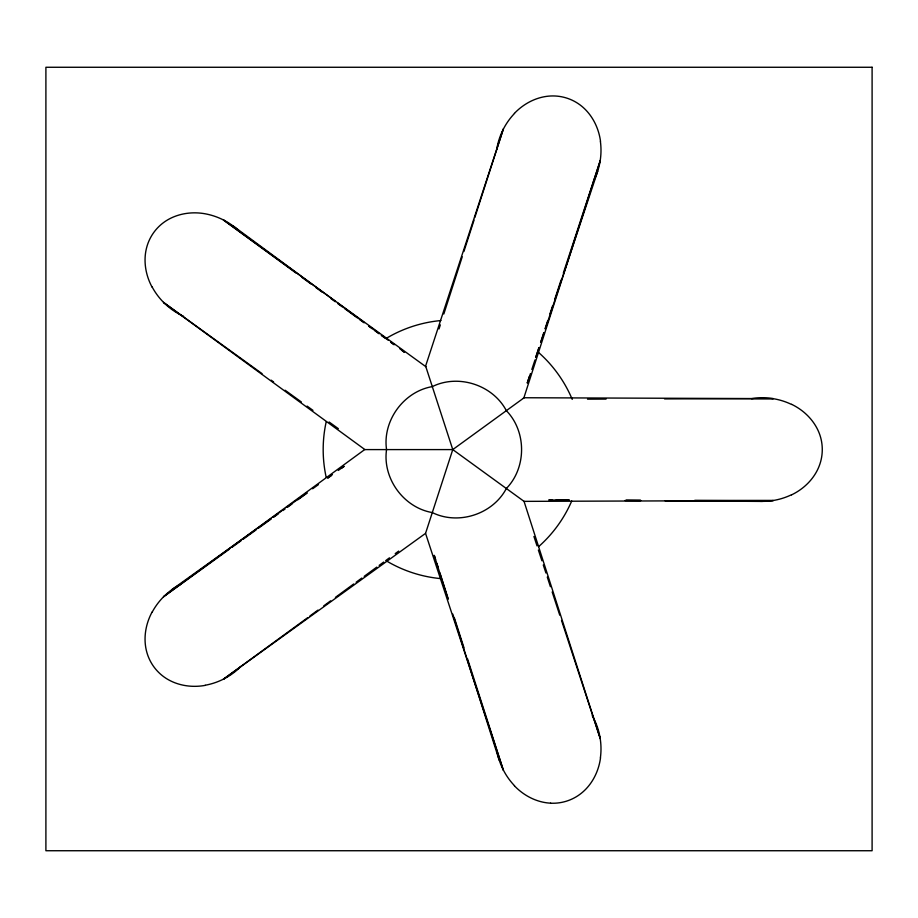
<?xml version="1.0" encoding="UTF-8"?>
<svg xmlns="http://www.w3.org/2000/svg" width="918" height="918" viewBox="0 0 918 918"><rect width="100%" height="100%" fill="white"/><g stroke="black" fill="none" stroke-linecap="round" stroke-linejoin="round"><path stroke-width="1.38" d="M600.521 757.843C598.708 771.372 592.19 784.5 581.461 793.141A45.475 45.475 0 0 1 550.582 803.193M439.022 328.942L440.33 324.869M443.819 314.002L462.236 256.799M463.9 251.532L474.055 220.079M474.801 217.577L503.362 128.945L425.619 366.03M523.685 398.068L452.769 449.591L425.619 533.151M529.468 376.288L527.23 383.081L530.466 373.557M535.699 357.286L538.82 347.784M540.599 342.357L543.72 332.855M545.051 328.782L547.725 320.634M549.951 313.853L552.625 305.705M554.862 298.924L561.093 279.921M563.319 273.128L600.303 160.466L523.845 397.942M531.82 369.472L534.987 359.959M535.894 357.251L539.05 347.738M540.851 342.299L544.018 332.786M545.372 328.713L597.756 171.092M152.055 612.111C145.56 624.125 143.116 638.584 146.719 651.883A45.475 45.475 0 0 0 165.791 678.161C177.335 685.654 191.828 687.834 205.265 685.367M514.424 113.362C523.845 103.47 536.835 96.688 550.593 96A45.475 45.475 0 0 1 581.473 106.018C592.179 114.693 598.72 127.809 600.521 141.349M307.771 617.607L223.361 679.251L425.55 533.369L503.362 770.213L467.491 658.688M309.871 616.012L317.949 610.103M323.71 605.891L330.629 600.831M335.403 597.389L353.705 583.963M356.138 582.23L361.772 578.065M364.194 576.332L376.77 567.106M379.157 565.385L383.69 562.045M386.065 560.324L389.461 557.834M395.222 553.611L398.687 551.087M523.294 398.343L524.121 397.746L773.346 398.63L664.552 398.905M229.5 549.113L163.473 596.78L364.675 449.591L452.769 449.591L524.121 501.423M231.806 547.438L241.078 540.748M243.396 539.073L256.133 529.87M258.451 528.206L271.189 519.003M273.507 517.327L278.143 513.988M282.778 510.637L285.096 508.962M287.403 507.298L292.039 503.948M297.834 499.771L307.094 493.081M327.944 478.026L331.421 475.513M341.852 467.985L344.158 466.321L338.226 470.441M171.781 589.677L270.718 518.796M273.048 517.132L281.195 511.292M287.013 507.126L306.796 492.943M312.625 488.778L318.443 484.612M327.749 477.945L332.408 474.606M791.58 494.859C803.893 488.961 814.369 478.691 819.269 465.816A45.475 45.475 0 0 0 819.292 433.353C814.346 420.501 803.916 410.22 791.591 404.322M587.509 399.158L606.052 399.089M364.905 449.591L163.461 302.389L262.055 373.626M549.033 499.897L551.89 499.897M556.182 499.908L569.034 499.954M626.179 500.115L640.466 500.161M694.754 500.321L773.335 500.551L524.04 501.366L600.303 738.738L561.518 620.43M549.102 499.989L569.149 500.126M624.986 500.505L640.73 500.608M665.068 500.769L762.433 501.423M550.582 803.17C536.823 802.481 523.834 795.699 514.413 785.808M271.189 380.167L273.621 381.98M285.085 390.207L301.391 402.004M307.094 406.1L312.958 410.357M329.103 421.993L338.375 428.683M296.044 273.059L223.384 219.941L425.826 366.672M301.804 277.27L311.041 284.018M315.654 287.391L322.574 292.452M330.641 298.35L335.254 301.724M337.56 303.41L342.173 306.784M344.479 308.471L357.171 317.743M359.477 319.43L364.09 322.803M368.703 326.177L372.157 328.701M374.464 330.388L379.077 333.762M381.383 335.449L384.849 337.973M390.609 342.196L394.074 344.72M402.141 350.63L404.448 352.317M232.713 225.633L335.299 301.23M337.606 302.929L364.125 322.47M368.726 325.867L379.1 333.509M381.406 335.208L388.325 340.303M390.632 342.001L394.086 344.548M399.858 348.794L404.459 352.191M152.044 287.047C145.56 275.044 143.116 260.586 146.719 247.286A45.475 45.475 0 0 1 165.791 221.02C177.346 213.515 191.839 211.347 205.276 213.814A67.232 67.232 0 0 1 239.001 230.888M533.92 536.468L537.03 545.889M538.373 550.043L541.93 560.795M543.272 564.972L545.935 572.993M547.277 577.066L550.41 586.694M552.166 591.972L559.762 615.198M425.677 366.225L452.769 449.591M435.557 559.406L434.237 555.321L448.03 599.087M436.865 563.491L438.173 567.565M439.929 573.004L448.236 598.846M454.364 617.883L463.992 647.81M452.803 614.096L499.162 760.115M571.719 501.01A129.587 129.587 0 0 1 538.625 546.646M440.892 578.627A129.587 129.587 0 0 1 386.076 560.691M326.142 477.13A129.587 129.587 0 0 1 326.142 422.039M386.076 338.49A129.587 129.587 0 0 1 440.892 320.554M538.625 352.523A129.587 129.587 0 0 1 572.235 399.387M751.578 398.687A67.232 67.232 0 0 1 791.545 404.436M791.523 494.745A67.232 67.232 0 0 1 754.263 500.872M496.695 149.668A67.232 67.232 0 0 1 514.516 113.442M600.395 141.372A67.232 67.232 0 0 1 593.51 181.156M183.577 316.308A67.232 67.232 0 0 1 152.158 286.99M240.941 666.411A67.232 67.232 0 0 1 205.242 685.241M152.158 612.168A67.232 67.232 0 0 1 181.133 584.032M592.213 715.638A67.232 67.232 0 0 1 600.395 757.832M514.505 785.716A67.232 67.232 0 0 1 497.166 752.175M872.1 67.266L45.9 67.266L45.9 850.734L872.1 850.734L872.1 67.266M506.334 488.502A51.833 44.89 -90 0 0 506.334 410.667A51.833 44.89 18 0 0 432.309 386.616A51.833 44.89 -54 0 0 386.558 449.591A51.833 44.89 54 0 0 432.309 512.565A51.833 44.89 -18 0 0 506.334 488.502"/></g></svg>
